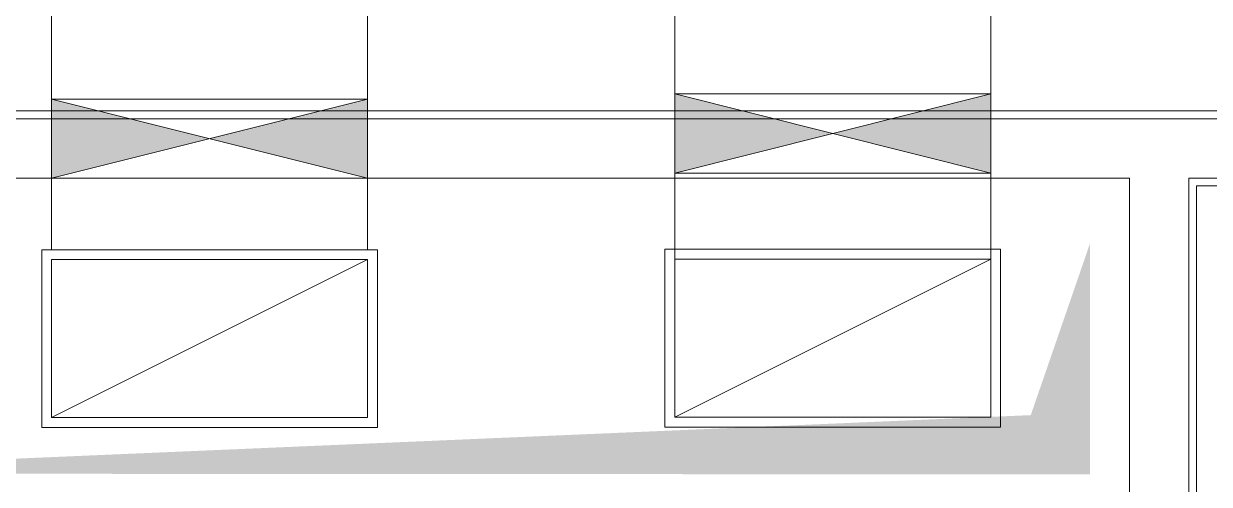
# Model space of a CAD drawing. Extents: x -3709 to 34975, y -230 to 8245.
# Drawn here: x 24100.9 to 24401, y 665 to 781.6 of the extents above; entities that cross this region are included whole.
import ezdxf

# ---------------------------------------------------------------- set-up
doc = ezdxf.new("R2010")
doc.units = 0
doc.layers.get('0').update_dxf_attribs({"color": 9, "lineweight": 9})
for name, color, linetype, lineweight in [('00', 9, 'Continuous', 9), ('06D', 9, 'Continuous', 9), ('09D', 9, 'Continuous', 9), ('14', 9, 'Continuous', 9), ('40', 9, 'Continuous', 9)]:
    doc.layers.add(name, color=color, linetype=linetype, lineweight=lineweight)

# ---------------------------------------------------------------- blocks, each defined once
blk = doc.blocks.new('p-2.mekanik_cihaz')
h = blk.add_hatch(color=256)
h.paths.add_polyline_path([(2752.13, -3100), (2792.13, -3110), (2792.13, -3090)])
h.paths.add_polyline_path([(2712.13, -3090), (2712.13, -3110), (2752.13, -3100)])
h = blk.add_hatch(color=256)
h.paths.add_polyline_path([(2909.87, -3098.72), (2949.87, -3108.72), (2949.87, -3088.72)])
h.paths.add_polyline_path([(2869.87, -3088.72), (2869.87, -3108.72), (2909.87, -3098.72)])
for p, q in [((2792.13, -3110), (2712.13, -3090)), ((2792.13, -3090), (2712.13, -3110)), ((2949.87, -3108.72), (2869.87, -3088.72)), ((2949.87, -3088.72), (2869.87, -3108.72)), ((2869.87, -3170.51), (2949.87, -3130.51)), ((2712.13, -3170.63), (2792.13, -3130.63))]:
    blk.add_line(p, q)
for points in [[(2792.13, -2927.73), (2792.13, -3128.13), (2712.13, -3128.13), (2712.13, -2927.73)], [(2949.87, -2951.47), (2949.87, -3130.51), (2869.87, -3130.51), (2869.87, -2951.47)], [(2792.13, -3090), (2792.13, -3110), (2712.13, -3110), (2712.13, -3090)], [(2949.87, -3088.72), (2949.87, -3108.72), (2869.87, -3108.72), (2869.87, -3088.72)], [(2709.63, -3173.13), (2794.63, -3173.13), (2794.63, -3128.13), (2709.63, -3128.13)], [(2867.37, -3173.01), (2952.37, -3173.01), (2952.37, -3128.01), (2867.37, -3128.01)], [(2869.87, -3170.51), (2949.87, -3170.51), (2949.87, -3130.51), (2869.87, -3130.51)], [(2712.13, -3170.63), (2792.13, -3170.63), (2792.13, -3130.63), (2712.13, -3130.63)]]:
    blk.add_lwpolyline(points, close=True)
at = {"layer": '40'}
blk.add_lwpolyline([(3146.45, -1108.62), (3146.45, -2041.9, -0.198912), (3107.5, -2135.95), (2960.24, -2283.2), (2949.87, -2362.04), (2949.87, -3128.01), (2869.87, -3128.01), (2869.87, -2940.73), (2899.87, -2850.73), (2899.87, -2830.73, -0.414214), (2829.87, -2900.73), (2819.13, -2900.73, 0.425019), (2792.13, -2926.73), (2792.13, -3128.13), (2712.13, -3128.13), (2712.13, -2926.73, -0.414214), (2818.13, -2820.73), (2829.37, -2820.73, 0.435288), (2849.87, -2799.73), (2849.87, -2307.24, -0.188518), (2885.13, -2217.04), (3036.08, -2065.94, 0.20624), (3046.45, -2041.9), (3046.45, -1109.62, -0.418585)], format="xyb", dxfattribs=at)

msp = doc.modelspace()

# ---------------------------------------------------------------- linework, layer by layer
at = {"layer": '00'}
msp.add_lwpolyline([(24395.84, 662.5), (24380.84, 662.5), (24380.84, 742.5), (23815.84, 742.5), (23815.84, 662.5), (23795.84, 662.5), (23795.84, 1012.5), (23815.84, 1012.5), (23815.84, 757.5), (24470.84, 757.5), (24470.84, 742.5), (24395.84, 742.5), (24395.84, 662.5)], dxfattribs=at)
at = {"layer": '06D'}
for points in [[(24190.47, 724.37), (24105.47, 724.37), (24105.47, 679.37), (24190.47, 679.37)], [(24348.21, 679.49), (24263.21, 679.49), (24263.21, 724.49), (24348.21, 724.49)], [(24107.97, 681.87), (24187.97, 681.87), (24187.97, 721.87), (24107.97, 721.87)], [(24265.71, 721.99), (24345.71, 721.99), (24345.71, 681.99), (24265.71, 681.99)]]:
    msp.add_lwpolyline(points, close=True, dxfattribs=at)
for points in [[(24107.97, 681.87), (24187.97, 721.87)], [(24265.71, 681.99), (24345.71, 721.99)]]:
    msp.add_lwpolyline(points, dxfattribs=at)
at = {"layer": '09D'}
msp.add_solid([(24370.84, 725.95), (24370.84, 667.5), (24355.84, 682.5), (24010.84, 667.71)], dxfattribs=at)
at = {"layer": '14'}
msp.add_lwpolyline([(23817.84, 759.5), (24472.84, 759.5), (24472.84, 740.5), (24397.84, 740.5), (24397.84, 475.5), (24376.84, 475.5), (24376.84, 620.5), (23847.84, 620.5)], dxfattribs=at)

# ---------------------------------------------------------------- block references
at = {"layer": '06D'}
msp.add_blockref('p-2.mekanik_cihaz', (21395.84, 3852.5), dxfattribs=at)

doc.saveas('drawing.dxf')
